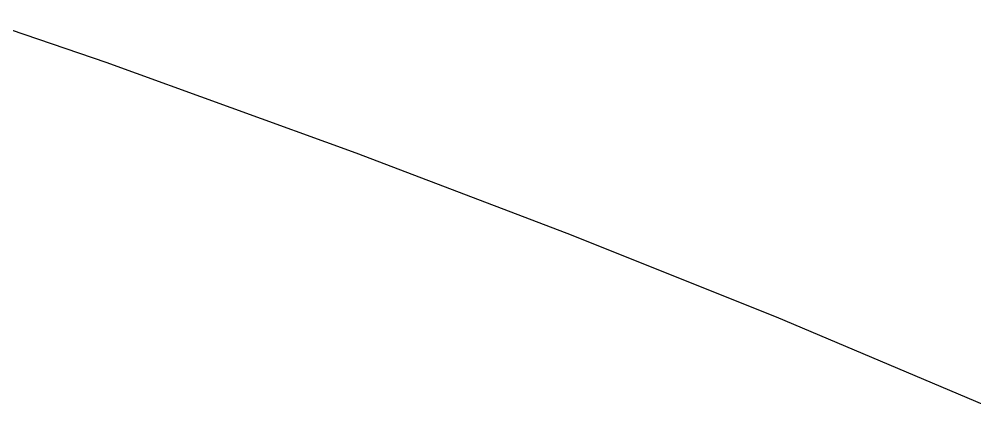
# Model space of a CAD drawing. Extents: x -886 to 651, y -59 to 942.
# Drawn here: x -415.1 to -327.2, y 334 to 369.4 of the extents above; entities that cross this region are included whole.
import ezdxf

# ---------------------------------------------------------------- set-up
doc = ezdxf.new("R2010")
doc.units = 0

msp = doc.modelspace()

# ---------------------------------------------------------------- linework, layer by layer
at = {"layer": 'IMAGES'}
for p, q in [((-418.638725, 369.413858), (-407.085883, 365.45136)), ((-407.085883, 365.45136), (-384.11367, 357.13743)), ((-384.11367, 357.13743), (-364.721659, 349.76103)), ((-364.721659, 349.76103), (-345.448382, 342.074246)), ((-345.448382, 342.074246), (-326.346875, 333.977155))]:
    msp.add_line(p, q, dxfattribs=at)

doc.saveas('drawing.dxf')
